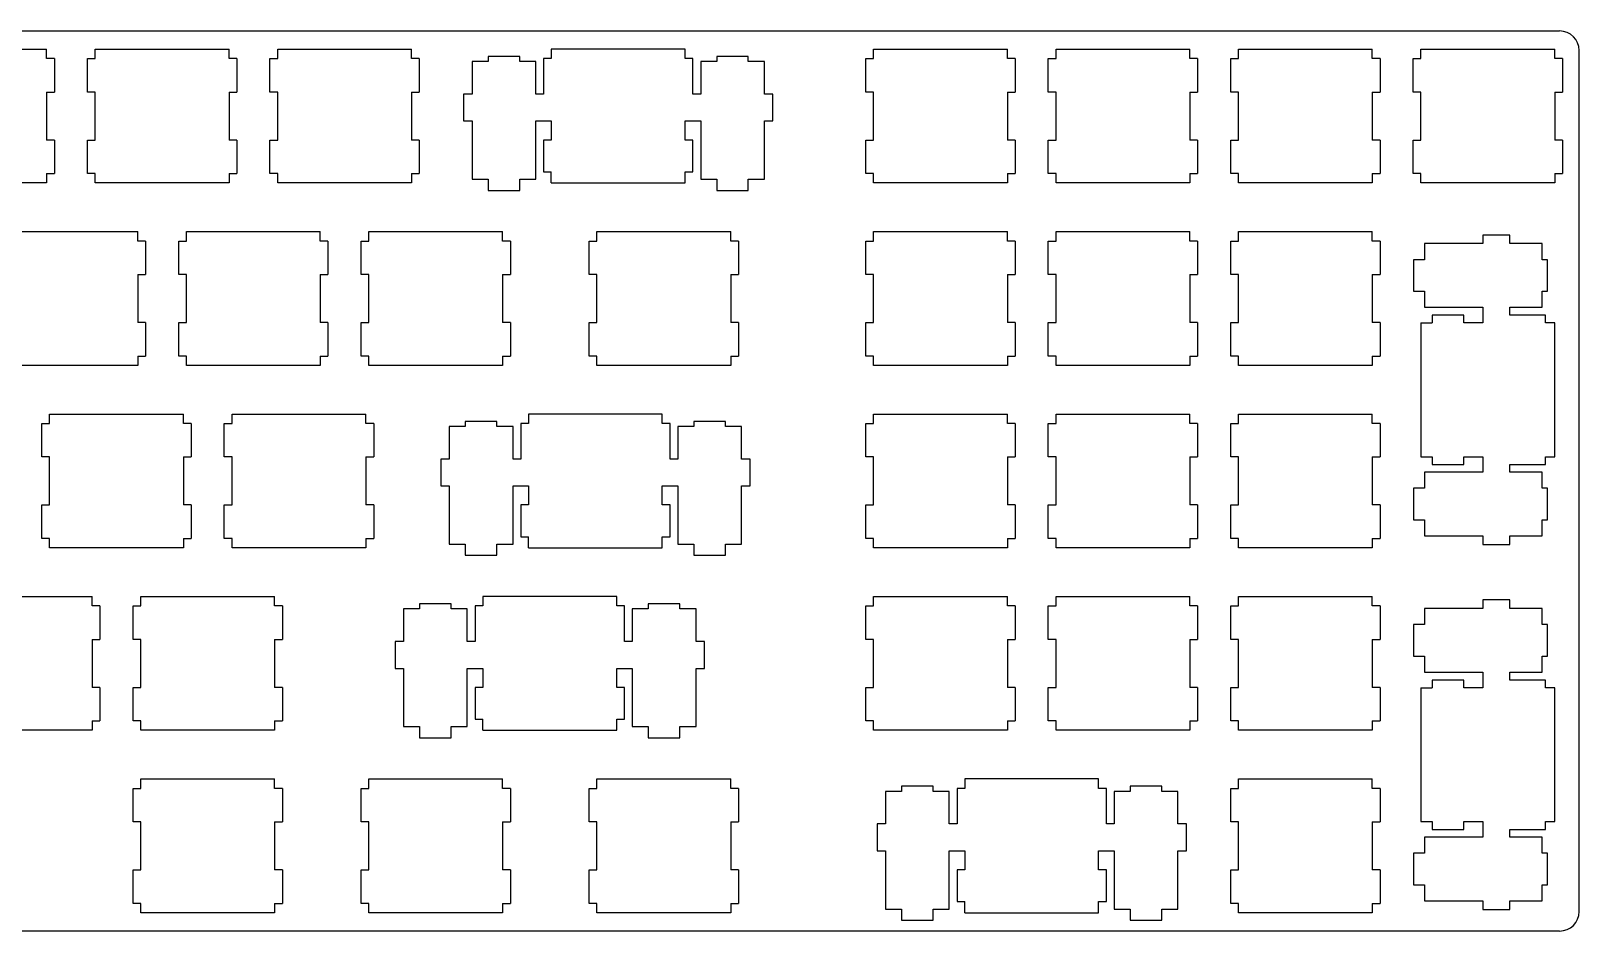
# Model space of a CAD drawing. Header units: millimetres. Extents: x -36 to 374, y 8 to 102.
# Drawn here: x 212.3 to 374, y 8.3 to 102.3 of the extents above; entities that cross this region are included whole.
import ezdxf

# ---------------------------------------------------------------- set-up
doc = ezdxf.new("R2010")
doc.units = ezdxf.units.MM
doc.layers.get('0').update_dxf_attribs({"true_color": 0xffffff})

msp = doc.modelspace()

# ---------------------------------------------------------------- linework, layer by layer
for p, q in [((-34.46, 102.26), (371.95, 102.26)), ((280.63, 100.36), (266.66, 100.36)), ((266.66, 100.36), (266.66, 99.38)), ((280.63, 99.38), (280.63, 100.36)), ((260.06, 99.06), (258.38, 99.06)), ((258.38, 99.06), (258.38, 95.66)), ((260.06, 99.59), (260.06, 99.06)), ((263.36, 99.59), (260.06, 99.59)), ((263.36, 99.06), (263.36, 99.59)), ((265.04, 99.06), (263.36, 99.06)), ((265.04, 95.66), (265.04, 99.06)), ((266.66, 99.38), (265.85, 99.38)), ((265.85, 99.38), (265.85, 95.66)), ((266.66, 99.38), (266.66, 99.38)), ((281.44, 99.38), (280.63, 99.38)), ((281.44, 95.66), (281.44, 99.38)), ((283.93, 99.06), (282.26, 99.06)), ((282.26, 99.06), (282.26, 95.66)), ((287.23, 99.59), (283.93, 99.59)), ((283.93, 99.59), (283.93, 99.06)), ((287.23, 99.06), (287.23, 99.59)), ((288.91, 99.06), (287.23, 99.06)), ((288.91, 95.66), (288.91, 99.06)), ((258.38, 95.66), (257.49, 95.66)), ((257.49, 95.66), (257.49, 92.86)), ((265.85, 95.66), (265.04, 95.66)), ((282.26, 95.66), (281.44, 95.66)), ((289.8, 95.66), (288.91, 95.66)), ((289.8, 92.86), (289.8, 95.66)), ((257.49, 92.86), (258.38, 92.86)), ((258.38, 92.86), (258.38, 86.77)), ((265.04, 86.77), (265.04, 92.86)), ((265.04, 92.86), (266.66, 92.86)), ((266.66, 92.86), (266.66, 90.87)), ((280.63, 90.87), (280.63, 92.86)), ((280.63, 92.86), (282.26, 92.86)), ((282.26, 92.86), (282.26, 86.77)), ((288.91, 86.77), (288.91, 92.86)), ((288.91, 92.86), (289.8, 92.86)), ((266.66, 90.87), (265.85, 90.87)), ((265.85, 90.87), (265.85, 87.55)), ((281.44, 90.87), (280.63, 90.87)), ((281.44, 87.55), (281.44, 90.87)), ((265.85, 87.55), (266.66, 87.55)), ((266.66, 86.39), (266.66, 87.55)), ((280.63, 86.39), (280.63, 87.55)), ((280.63, 87.55), (281.44, 87.55)), ((258.38, 86.77), (260.06, 86.77)), ((260.06, 86.77), (260.06, 85.62)), ((263.36, 85.62), (263.36, 86.77)), ((263.36, 86.77), (265.04, 86.77)), ((266.66, 86.39), (280.63, 86.39)), ((282.26, 86.77), (282.26, 86.77)), ((282.26, 86.77), (283.93, 86.77)), ((283.93, 86.77), (283.93, 85.62)), ((287.23, 85.62), (287.23, 86.77)), ((287.23, 86.77), (288.91, 86.77)), ((260.06, 85.62), (263.36, 85.62)), ((283.93, 85.62), (287.23, 85.62)), ((366.74, 80.95), (363.94, 80.95)), ((363.94, 80.95), (363.94, 80.06)), ((366.74, 80.06), (366.74, 80.95)), ((363.94, 80.06), (357.85, 80.06)), ((357.85, 80.06), (357.85, 78.38)), ((370.14, 80.06), (366.74, 80.06)), ((370.14, 78.38), (370.14, 80.06)), ((357.85, 78.38), (356.7, 78.38)), ((356.7, 78.38), (356.7, 75.08)), ((370.67, 78.38), (370.14, 78.38)), ((370.67, 75.08), (370.67, 78.38)), ((356.7, 75.08), (357.85, 75.08)), ((357.85, 75.08), (357.85, 73.41)), ((370.14, 73.41), (370.14, 75.08)), ((370.14, 75.08), (370.67, 75.08)), ((357.85, 73.41), (363.94, 73.41)), ((363.94, 73.41), (363.94, 71.78)), ((366.74, 72.59), (366.74, 73.41)), ((366.74, 73.41), (370.14, 73.41)), ((357.47, 71.78), (358.63, 71.78)), ((357.47, 71.78), (357.47, 57.81)), ((361.95, 72.59), (358.63, 72.59)), ((358.63, 72.59), (358.63, 71.78)), ((361.95, 71.78), (361.95, 72.59)), ((363.94, 71.78), (361.95, 71.78)), ((370.46, 72.59), (366.74, 72.59)), ((370.46, 71.78), (370.46, 72.59)), ((371.44, 71.78), (370.46, 71.78)), ((370.46, 71.78), (370.46, 71.78)), ((371.44, 57.81), (371.44, 71.78)), ((257.68, 61.49), (257.68, 60.96)), ((260.98, 61.49), (257.68, 61.49)), ((260.98, 60.96), (260.98, 61.49)), ((278.25, 62.26), (264.28, 62.26)), ((264.28, 62.26), (264.28, 61.28)), ((278.25, 61.28), (278.25, 62.26)), ((284.85, 61.49), (281.55, 61.49)), ((281.55, 61.49), (281.55, 60.96)), ((284.85, 60.96), (284.85, 61.49)), ((257.68, 60.96), (256, 60.96)), ((256, 60.96), (256, 57.56)), ((262.66, 60.96), (260.98, 60.96)), ((262.66, 57.56), (262.66, 60.96)), ((264.28, 61.28), (263.47, 61.28)), ((263.47, 61.28), (263.47, 57.56)), ((264.28, 61.28), (264.28, 61.28)), ((279.06, 61.28), (278.25, 61.28)), ((279.06, 57.56), (279.06, 61.28)), ((281.55, 60.96), (279.88, 60.96)), ((279.88, 60.96), (279.88, 57.56)), ((286.53, 60.96), (284.85, 60.96)), ((286.53, 57.56), (286.53, 60.96)), ((256, 57.56), (255.11, 57.56)), ((255.11, 57.56), (255.11, 54.76)), ((263.47, 57.56), (262.66, 57.56)), ((279.88, 57.56), (279.06, 57.56)), ((287.42, 57.56), (286.53, 57.56)), ((287.42, 54.76), (287.42, 57.56)), ((357.47, 57.81), (358.63, 57.81)), ((358.63, 57.81), (358.63, 57)), ((358.63, 57), (361.95, 57)), ((361.95, 57), (361.95, 57.81)), ((361.95, 57.81), (363.94, 57.81)), ((363.94, 57.81), (363.94, 56.19)), ((366.74, 56.19), (366.74, 57)), ((366.74, 57), (370.46, 57)), ((370.46, 57), (370.46, 57.81)), ((370.46, 57.81), (371.44, 57.81)), ((363.94, 56.19), (357.85, 56.19)), ((357.85, 56.19), (357.85, 56.19)), ((357.85, 56.19), (357.85, 54.51)), ((370.14, 56.19), (366.74, 56.19)), ((370.14, 54.51), (370.14, 56.19)), ((255.11, 54.76), (256, 54.76)), ((256, 54.76), (256, 48.67)), ((262.66, 48.67), (262.66, 54.76)), ((262.66, 54.76), (264.28, 54.76)), ((264.28, 54.76), (264.28, 52.77)), ((278.25, 52.77), (278.25, 54.76)), ((278.25, 54.76), (279.88, 54.76)), ((279.88, 54.76), (279.88, 48.67)), ((286.53, 48.67), (286.53, 54.76)), ((286.53, 54.76), (287.42, 54.76)), ((357.85, 54.51), (356.7, 54.51)), ((356.7, 54.51), (356.7, 51.21)), ((370.67, 54.51), (370.14, 54.51)), ((370.67, 51.21), (370.67, 54.51)), ((264.28, 52.77), (263.47, 52.77)), ((263.47, 52.77), (263.47, 49.45)), ((279.06, 52.77), (278.25, 52.77)), ((279.06, 49.45), (279.06, 52.77)), ((356.7, 51.21), (357.85, 51.21)), ((357.85, 51.21), (357.85, 49.53)), ((370.14, 49.53), (370.14, 51.21)), ((370.14, 51.21), (370.67, 51.21)), ((256, 48.67), (257.68, 48.67)), ((257.68, 48.67), (257.68, 47.52)), ((260.98, 47.52), (260.98, 48.67)), ((260.98, 48.67), (262.66, 48.67)), ((263.47, 49.45), (264.28, 49.45)), ((264.28, 48.29), (264.28, 49.45)), ((278.25, 48.29), (278.25, 49.45)), ((278.25, 49.45), (279.06, 49.45)), ((279.88, 48.67), (279.88, 48.67)), ((279.88, 48.67), (281.55, 48.67)), ((281.55, 48.67), (281.55, 47.52)), ((284.85, 47.52), (284.85, 48.67)), ((284.85, 48.67), (286.53, 48.67)), ((357.85, 49.53), (363.94, 49.53)), ((363.94, 49.53), (363.94, 48.64)), ((363.94, 48.64), (366.74, 48.64)), ((366.74, 48.64), (366.74, 49.53)), ((366.74, 49.53), (370.14, 49.53)), ((257.68, 47.52), (260.98, 47.52)), ((264.28, 48.29), (278.25, 48.29)), ((281.55, 47.52), (284.85, 47.52)), ((252.91, 42.44), (252.91, 41.91)), ((256.22, 42.44), (252.91, 42.44)), ((256.22, 41.91), (256.22, 42.44)), ((259.52, 42.23), (258.71, 42.23)), ((258.71, 42.23), (258.71, 38.51)), ((273.49, 43.21), (259.52, 43.21)), ((259.52, 43.21), (259.52, 42.23)), ((259.52, 42.23), (259.52, 42.23)), ((273.49, 42.23), (273.49, 43.21)), ((274.3, 42.23), (273.49, 42.23)), ((274.3, 38.51), (274.3, 42.23)), ((280.09, 42.44), (276.79, 42.44)), ((276.79, 42.44), (276.79, 41.91)), ((280.09, 41.91), (280.09, 42.44)), ((366.74, 42.85), (363.94, 42.85)), ((363.94, 42.85), (363.94, 41.96)), ((366.74, 41.96), (366.74, 42.85)), ((252.91, 41.91), (251.24, 41.91)), ((251.24, 41.91), (251.24, 38.51)), ((257.89, 41.91), (256.22, 41.91)), ((257.89, 38.51), (257.89, 41.91)), ((276.79, 41.91), (275.11, 41.91)), ((275.11, 41.91), (275.11, 38.51)), ((281.77, 41.91), (280.09, 41.91)), ((281.77, 38.51), (281.77, 41.91)), ((363.94, 41.96), (357.85, 41.96)), ((357.85, 41.96), (357.85, 40.28)), ((370.14, 41.96), (366.74, 41.96)), ((370.14, 40.28), (370.14, 41.96)), ((357.85, 40.28), (356.7, 40.28)), ((356.7, 40.28), (356.7, 36.98)), ((370.67, 40.28), (370.14, 40.28)), ((370.67, 36.98), (370.67, 40.28)), ((251.24, 38.51), (250.35, 38.51)), ((250.35, 38.51), (250.35, 35.71)), ((258.71, 38.51), (257.89, 38.51)), ((275.11, 38.51), (274.3, 38.51)), ((282.66, 38.51), (281.77, 38.51)), ((282.66, 35.71), (282.66, 38.51)), ((250.35, 35.71), (251.24, 35.71)), ((251.24, 35.71), (251.24, 29.62)), ((257.89, 29.62), (257.89, 35.71)), ((257.89, 35.71), (259.52, 35.71)), ((259.52, 35.71), (259.52, 33.72)), ((273.49, 33.72), (273.49, 35.71)), ((273.49, 35.71), (275.11, 35.71)), ((275.11, 35.71), (275.11, 29.62)), ((281.77, 29.62), (281.77, 35.71)), ((281.77, 35.71), (282.66, 35.71)), ((356.7, 36.98), (357.85, 36.98)), ((357.85, 36.98), (357.85, 35.31)), ((370.14, 35.31), (370.14, 36.98)), ((370.14, 36.98), (370.67, 36.98)), ((357.85, 35.31), (363.94, 35.31)), ((361.95, 34.49), (358.63, 34.49)), ((358.63, 34.49), (358.63, 33.68)), ((361.95, 33.68), (361.95, 34.49)), ((363.94, 35.31), (363.94, 33.68)), ((366.74, 34.49), (366.74, 35.31)), ((366.74, 35.31), (370.14, 35.31)), ((370.46, 34.49), (366.74, 34.49)), ((370.46, 33.68), (370.46, 34.49)), ((259.52, 33.72), (258.71, 33.72)), ((258.71, 33.72), (258.71, 30.4)), ((274.3, 33.72), (273.49, 33.72)), ((274.3, 30.4), (274.3, 33.72)), ((357.47, 33.68), (358.63, 33.68)), ((357.47, 33.68), (357.47, 19.71)), ((363.94, 33.68), (361.95, 33.68)), ((371.44, 33.68), (370.46, 33.68)), ((370.46, 33.68), (370.46, 33.68)), ((371.44, 19.71), (371.44, 33.68)), ((251.24, 29.62), (252.91, 29.62)), ((252.91, 29.62), (252.91, 28.47)), ((256.22, 28.47), (256.22, 29.62)), ((256.22, 29.62), (257.89, 29.62)), ((258.71, 30.4), (259.52, 30.4)), ((259.52, 29.24), (259.52, 30.4)), ((259.52, 29.24), (273.49, 29.24)), ((273.49, 29.24), (273.49, 30.4)), ((273.49, 30.4), (274.3, 30.4)), ((275.11, 29.62), (275.11, 29.62)), ((275.11, 29.62), (276.79, 29.62)), ((276.79, 29.62), (276.79, 28.47)), ((280.09, 28.47), (280.09, 29.62)), ((280.09, 29.62), (281.77, 29.62)), ((252.91, 28.47), (256.22, 28.47)), ((276.79, 28.47), (280.09, 28.47)), ((303.24, 22.86), (301.56, 22.86)), ((301.56, 22.86), (301.56, 19.46)), ((303.24, 23.39), (303.24, 22.86)), ((306.54, 23.39), (303.24, 23.39)), ((306.54, 22.86), (306.54, 23.39)), ((308.22, 22.86), (306.54, 22.86)), ((308.22, 19.46), (308.22, 22.86)), ((309.84, 23.18), (309.03, 23.18)), ((309.03, 23.18), (309.03, 19.46)), ((323.81, 24.16), (309.84, 24.16)), ((309.84, 24.16), (309.84, 23.18)), ((309.84, 23.18), (309.84, 23.18)), ((323.81, 23.18), (323.81, 24.16)), ((324.62, 23.18), (323.81, 23.18)), ((324.62, 19.46), (324.62, 23.18)), ((327.11, 22.86), (325.44, 22.86)), ((325.44, 22.86), (325.44, 19.46)), ((330.41, 23.39), (327.11, 23.39)), ((327.11, 23.39), (327.11, 22.86)), ((330.41, 22.86), (330.41, 23.39)), ((332.09, 22.86), (330.41, 22.86)), ((332.09, 19.46), (332.09, 22.86)), ((301.56, 19.46), (300.67, 19.46)), ((300.67, 19.46), (300.67, 16.66)), ((309.03, 19.46), (308.22, 19.46)), ((325.44, 19.46), (324.62, 19.46)), ((332.98, 19.46), (332.09, 19.46)), ((332.98, 16.66), (332.98, 19.46)), ((357.47, 19.71), (358.63, 19.71)), ((358.63, 19.71), (358.63, 18.9)), ((361.95, 18.9), (361.95, 19.71)), ((361.95, 19.71), (363.94, 19.71)), ((363.94, 19.71), (363.94, 18.09)), ((370.46, 18.9), (370.46, 19.71)), ((370.46, 19.71), (371.44, 19.71)), ((363.94, 18.09), (357.85, 18.09)), ((357.85, 18.09), (357.85, 18.09)), ((357.85, 18.09), (357.85, 16.41)), ((358.63, 18.9), (361.95, 18.9)), ((366.74, 18.09), (366.74, 18.9)), ((366.74, 18.9), (370.46, 18.9)), ((370.14, 18.09), (366.74, 18.09)), ((370.14, 16.41), (370.14, 18.09)), ((300.67, 16.66), (301.56, 16.66)), ((301.56, 16.66), (301.56, 10.57)), ((308.22, 10.57), (308.22, 16.66)), ((308.22, 16.66), (309.84, 16.66)), ((309.84, 16.66), (309.84, 14.67)), ((323.81, 14.67), (323.81, 16.66)), ((323.81, 16.66), (325.44, 16.66)), ((325.44, 16.66), (325.44, 10.57)), ((332.09, 10.57), (332.09, 16.66)), ((332.09, 16.66), (332.98, 16.66)), ((357.85, 16.41), (356.7, 16.41)), ((356.7, 16.41), (356.7, 13.11)), ((370.67, 16.41), (370.14, 16.41)), ((370.67, 13.11), (370.67, 16.41)), ((309.84, 14.67), (309.03, 14.67)), ((309.03, 14.67), (309.03, 11.35)), ((324.62, 14.67), (323.81, 14.67)), ((324.62, 11.35), (324.62, 14.67)), ((356.7, 13.11), (357.85, 13.11)), ((357.85, 13.11), (357.85, 11.43)), ((370.14, 11.43), (370.14, 13.11)), ((370.14, 13.11), (370.67, 13.11)), ((309.03, 11.35), (309.84, 11.35)), ((309.84, 10.19), (309.84, 11.35)), ((323.81, 10.19), (323.81, 11.35)), ((323.81, 11.35), (324.62, 11.35)), ((357.85, 11.43), (363.94, 11.43)), ((363.94, 11.43), (363.94, 10.54)), ((366.74, 10.54), (366.74, 11.43)), ((366.74, 11.43), (370.14, 11.43)), ((301.56, 10.57), (303.24, 10.57)), ((303.24, 10.57), (303.24, 9.42)), ((306.54, 9.42), (306.54, 10.57)), ((306.54, 10.57), (308.22, 10.57)), ((309.84, 10.19), (323.81, 10.19)), ((325.44, 10.57), (325.44, 10.57)), ((325.44, 10.57), (327.11, 10.57)), ((327.11, 10.57), (327.11, 9.42)), ((330.41, 9.42), (330.41, 10.57)), ((330.41, 10.57), (332.09, 10.57)), ((363.94, 10.54), (366.74, 10.54)), ((371.95, 8.28), (-34.46, 8.28)), ((303.24, 9.42), (306.54, 9.42)), ((327.11, 9.42), (330.41, 9.42))]:
    msp.add_line(p, q)
at = {"color": 7, "true_color": 0xffffff}
for p, q in [((199.99, 100.36), (213.96, 100.36)), ((213.96, 99.38), (213.96, 100.36)), ((219.04, 99.38), (219.04, 100.36)), ((219.04, 100.36), (233.01, 100.36)), ((233.01, 99.38), (233.01, 100.36)), ((238.09, 99.38), (238.09, 100.36)), ((238.09, 100.36), (252.06, 100.36)), ((252.06, 99.38), (252.06, 100.36)), ((300.32, 100.36), (314.29, 100.36)), ((300.32, 99.38), (300.32, 100.36)), ((314.29, 99.38), (314.29, 100.36)), ((319.37, 100.36), (333.34, 100.36)), ((319.37, 99.38), (319.37, 100.36)), ((333.34, 99.38), (333.34, 100.36)), ((338.42, 100.36), (352.39, 100.36)), ((338.42, 99.38), (338.42, 100.36)), ((352.39, 99.38), (352.39, 100.36)), ((357.47, 100.36), (371.44, 100.36)), ((357.47, 99.38), (357.47, 100.36)), ((371.44, 99.38), (371.44, 100.36)), ((373.98, 10.31), (373.98, 100.23)), ((214.77, 99.38), (213.96, 99.38)), ((214.77, 99.38), (214.77, 95.88)), ((218.22, 99.38), (219.04, 99.38)), ((218.22, 95.88), (218.22, 99.38)), ((233.82, 99.38), (233.01, 99.38)), ((233.82, 99.38), (233.82, 95.88)), ((237.27, 99.38), (238.09, 99.38)), ((237.27, 95.88), (237.27, 99.38)), ((252.87, 99.38), (252.06, 99.38)), ((252.87, 99.38), (252.87, 95.88)), ((299.5, 95.88), (299.5, 99.38)), ((299.5, 99.38), (300.32, 99.38)), ((315.1, 99.38), (314.29, 99.38)), ((315.1, 99.38), (315.1, 95.88)), ((318.55, 95.88), (318.55, 99.38)), ((318.55, 99.38), (319.37, 99.38)), ((334.15, 99.38), (333.34, 99.38)), ((334.15, 99.38), (334.15, 95.88)), ((337.6, 95.88), (337.6, 99.38)), ((337.6, 99.38), (338.42, 99.38)), ((353.2, 99.38), (352.39, 99.38)), ((353.2, 99.38), (353.2, 95.88)), ((356.65, 95.88), (356.65, 99.38)), ((356.65, 99.38), (357.47, 99.38)), ((372.25, 99.38), (371.44, 99.38)), ((372.25, 99.38), (372.25, 95.88)), ((213.96, 95.88), (214.77, 95.88)), ((213.96, 95.88), (213.96, 90.87)), ((219.04, 95.88), (218.22, 95.88)), ((219.04, 90.87), (219.04, 95.88)), ((233.01, 95.88), (233.82, 95.88)), ((233.01, 95.88), (233.01, 90.87)), ((238.09, 95.88), (237.27, 95.88)), ((238.09, 90.87), (238.09, 95.88)), ((252.06, 95.88), (252.87, 95.88)), ((252.06, 95.88), (252.06, 90.87)), ((300.32, 95.88), (299.5, 95.88)), ((300.32, 90.87), (300.32, 95.88)), ((314.29, 95.88), (314.29, 90.87)), ((314.29, 95.88), (315.1, 95.88)), ((319.37, 95.88), (318.55, 95.88)), ((319.37, 90.87), (319.37, 95.88)), ((333.34, 95.88), (333.34, 90.87)), ((333.34, 95.88), (334.15, 95.88)), ((338.42, 95.88), (337.6, 95.88)), ((338.42, 90.87), (338.42, 95.88)), ((352.39, 95.88), (352.39, 90.87)), ((352.39, 95.88), (353.2, 95.88)), ((357.47, 95.88), (356.65, 95.88)), ((357.47, 90.87), (357.47, 95.88)), ((371.44, 95.88), (371.44, 90.87)), ((371.44, 95.88), (372.25, 95.88)), ((214.77, 90.87), (213.96, 90.87)), ((214.77, 90.87), (214.77, 87.37)), ((218.22, 90.87), (219.04, 90.87)), ((218.22, 87.37), (218.22, 90.87)), ((233.82, 90.87), (233.01, 90.87)), ((233.82, 90.87), (233.82, 87.37)), ((237.27, 90.87), (238.09, 90.87)), ((237.27, 87.37), (237.27, 90.87)), ((252.87, 90.87), (252.06, 90.87)), ((252.87, 90.87), (252.87, 87.37)), ((299.5, 87.37), (299.5, 90.87)), ((299.5, 90.87), (300.32, 90.87)), ((315.1, 90.87), (314.29, 90.87)), ((315.1, 90.87), (315.1, 87.37)), ((318.55, 87.37), (318.55, 90.87)), ((318.55, 90.87), (319.37, 90.87)), ((334.15, 90.87), (333.34, 90.87)), ((334.15, 90.87), (334.15, 87.37)), ((337.6, 87.37), (337.6, 90.87)), ((337.6, 90.87), (338.42, 90.87)), ((353.2, 90.87), (352.39, 90.87)), ((353.2, 90.87), (353.2, 87.37)), ((356.65, 87.37), (356.65, 90.87)), ((356.65, 90.87), (357.47, 90.87)), ((372.25, 90.87), (371.44, 90.87)), ((372.25, 90.87), (372.25, 87.37)), ((213.96, 87.37), (213.96, 86.39)), ((213.96, 87.37), (214.77, 87.37)), ((219.04, 87.37), (218.22, 87.37)), ((219.04, 86.39), (219.04, 87.37)), ((233.01, 87.37), (233.01, 86.39)), ((233.01, 87.37), (233.82, 87.37)), ((238.09, 87.37), (237.27, 87.37)), ((238.09, 86.39), (238.09, 87.37)), ((252.06, 87.37), (252.06, 86.39)), ((252.06, 87.37), (252.87, 87.37)), ((300.32, 87.37), (299.5, 87.37)), ((300.32, 86.39), (300.32, 87.37)), ((314.29, 87.37), (315.1, 87.37)), ((314.29, 87.37), (314.29, 86.39)), ((319.37, 87.37), (318.55, 87.37)), ((319.37, 86.39), (319.37, 87.37)), ((333.34, 87.37), (334.15, 87.37)), ((333.34, 87.37), (333.34, 86.39)), ((338.42, 87.37), (337.6, 87.37)), ((338.42, 86.39), (338.42, 87.37)), ((352.39, 87.37), (353.2, 87.37)), ((352.39, 87.37), (352.39, 86.39)), ((357.47, 87.37), (356.65, 87.37)), ((357.47, 86.39), (357.47, 87.37)), ((371.44, 87.37), (372.25, 87.37)), ((371.44, 87.37), (371.44, 86.39)), ((213.96, 86.39), (199.99, 86.39)), ((233.01, 86.39), (219.04, 86.39)), ((252.06, 86.39), (238.09, 86.39)), ((314.29, 86.39), (300.32, 86.39)), ((333.34, 86.39), (319.37, 86.39)), ((352.39, 86.39), (338.42, 86.39)), ((371.44, 86.39), (357.47, 86.39)), ((209.51, 81.31), (223.48, 81.31)), ((223.48, 80.33), (223.48, 81.31)), ((228.56, 80.33), (228.56, 81.31)), ((228.56, 81.31), (242.53, 81.31)), ((242.53, 80.33), (242.53, 81.31)), ((247.61, 80.33), (247.61, 81.31)), ((247.61, 81.31), (261.58, 81.31)), ((261.58, 80.33), (261.58, 81.31)), ((271.42, 80.33), (271.42, 81.31)), ((271.42, 81.31), (285.39, 81.31)), ((285.39, 80.33), (285.39, 81.31)), ((300.32, 80.33), (300.32, 81.31)), ((300.32, 81.31), (314.29, 81.31)), ((314.29, 80.33), (314.29, 81.31)), ((319.37, 80.33), (319.37, 81.31)), ((319.37, 81.31), (333.34, 81.31)), ((333.34, 80.33), (333.34, 81.31)), ((338.42, 80.33), (338.42, 81.31)), ((338.42, 81.31), (352.39, 81.31)), ((352.39, 80.33), (352.39, 81.31)), ((224.29, 80.33), (223.48, 80.33)), ((224.29, 80.33), (224.29, 76.83)), ((227.75, 80.33), (228.56, 80.33)), ((227.75, 76.83), (227.75, 80.33)), ((243.34, 80.33), (242.53, 80.33)), ((243.34, 80.33), (243.34, 76.83)), ((246.8, 80.33), (247.61, 80.33)), ((246.8, 76.83), (246.8, 80.33)), ((262.39, 80.33), (261.58, 80.33)), ((262.39, 80.33), (262.39, 76.83)), ((270.61, 80.33), (271.42, 80.33)), ((270.61, 76.83), (270.61, 80.33)), ((286.21, 80.33), (285.39, 80.33)), ((286.21, 80.33), (286.21, 76.83)), ((299.5, 80.33), (300.32, 80.33)), ((299.5, 76.83), (299.5, 80.33)), ((315.1, 80.33), (314.29, 80.33)), ((315.1, 80.33), (315.1, 76.83)), ((318.55, 80.33), (319.37, 80.33)), ((318.55, 76.83), (318.55, 80.33)), ((334.15, 80.33), (333.34, 80.33)), ((334.15, 80.33), (334.15, 76.83)), ((337.6, 80.33), (338.42, 80.33)), ((337.6, 76.83), (337.6, 80.33)), ((353.2, 80.33), (352.39, 80.33)), ((353.2, 80.33), (353.2, 76.83)), ((223.48, 76.83), (224.29, 76.83)), ((223.48, 76.83), (223.48, 71.82)), ((228.56, 76.83), (227.75, 76.83)), ((228.56, 71.82), (228.56, 76.83)), ((242.53, 76.83), (243.34, 76.83)), ((242.53, 76.83), (242.53, 71.82)), ((247.61, 76.83), (246.8, 76.83)), ((247.61, 71.82), (247.61, 76.83)), ((261.58, 76.83), (262.39, 76.83)), ((261.58, 76.83), (261.58, 71.82)), ((271.42, 76.83), (270.61, 76.83)), ((271.42, 71.82), (271.42, 76.83)), ((285.39, 76.83), (286.21, 76.83)), ((285.39, 76.83), (285.39, 71.82)), ((300.32, 76.83), (299.5, 76.83)), ((300.32, 71.82), (300.32, 76.83)), ((314.29, 76.83), (314.29, 71.82)), ((314.29, 76.83), (315.1, 76.83)), ((319.37, 76.83), (318.55, 76.83)), ((319.37, 71.82), (319.37, 76.83)), ((333.34, 76.83), (333.34, 71.82)), ((333.34, 76.83), (334.15, 76.83)), ((338.42, 76.83), (337.6, 76.83)), ((338.42, 71.82), (338.42, 76.83)), ((352.39, 76.83), (352.39, 71.82)), ((352.39, 76.83), (353.2, 76.83)), ((224.29, 71.82), (223.48, 71.82)), ((224.29, 71.82), (224.29, 68.32)), ((227.75, 71.82), (228.56, 71.82)), ((227.75, 68.32), (227.75, 71.82)), ((243.34, 71.82), (242.53, 71.82)), ((243.34, 71.82), (243.34, 68.32)), ((246.8, 71.82), (247.61, 71.82)), ((246.8, 68.32), (246.8, 71.82)), ((262.39, 71.82), (261.58, 71.82)), ((262.39, 71.82), (262.39, 68.32)), ((270.61, 71.82), (271.42, 71.82)), ((270.61, 68.32), (270.61, 71.82)), ((286.21, 71.82), (285.39, 71.82)), ((286.21, 71.82), (286.21, 68.32)), ((299.5, 71.82), (300.32, 71.82)), ((299.5, 68.32), (299.5, 71.82)), ((315.1, 71.82), (314.29, 71.82)), ((315.1, 71.82), (315.1, 68.32)), ((318.55, 71.82), (319.37, 71.82)), ((318.55, 68.32), (318.55, 71.82)), ((334.15, 71.82), (333.34, 71.82)), ((334.15, 71.82), (334.15, 68.32)), ((337.6, 71.82), (338.42, 71.82)), ((337.6, 68.32), (337.6, 71.82)), ((353.2, 71.82), (352.39, 71.82)), ((353.2, 71.82), (353.2, 68.32)), ((223.48, 68.32), (223.48, 67.34)), ((223.48, 68.32), (224.29, 68.32)), ((228.56, 68.32), (227.75, 68.32)), ((228.56, 67.34), (228.56, 68.32)), ((242.53, 68.32), (242.53, 67.34)), ((242.53, 68.32), (243.34, 68.32)), ((247.61, 68.32), (246.8, 68.32)), ((247.61, 67.34), (247.61, 68.32)), ((261.58, 68.32), (261.58, 67.34)), ((261.58, 68.32), (262.39, 68.32)), ((271.42, 68.32), (270.61, 68.32)), ((271.42, 67.34), (271.42, 68.32)), ((285.39, 68.32), (285.39, 67.34)), ((285.39, 68.32), (286.21, 68.32)), ((300.32, 68.32), (299.5, 68.32)), ((300.32, 67.34), (300.32, 68.32)), ((314.29, 68.32), (314.29, 67.34)), ((314.29, 68.32), (315.1, 68.32)), ((319.37, 68.32), (318.55, 68.32)), ((319.37, 67.34), (319.37, 68.32)), ((333.34, 68.32), (333.34, 67.34)), ((333.34, 68.32), (334.15, 68.32)), ((338.42, 68.32), (337.6, 68.32)), ((338.42, 67.34), (338.42, 68.32)), ((352.39, 68.32), (352.39, 67.34)), ((352.39, 68.32), (353.2, 68.32)), ((223.48, 67.34), (209.51, 67.34)), ((242.53, 67.34), (228.56, 67.34)), ((261.58, 67.34), (247.61, 67.34)), ((285.39, 67.34), (271.42, 67.34)), ((314.29, 67.34), (300.32, 67.34)), ((333.34, 67.34), (319.37, 67.34)), ((352.39, 67.34), (338.42, 67.34)), ((214.27, 61.28), (214.27, 62.26)), ((214.27, 62.26), (228.24, 62.26)), ((228.24, 61.28), (228.24, 62.26)), ((233.32, 61.28), (233.32, 62.26)), ((233.32, 62.26), (247.29, 62.26)), ((247.29, 61.28), (247.29, 62.26)), ((300.32, 61.28), (300.32, 62.26)), ((300.32, 62.26), (314.29, 62.26)), ((314.29, 61.28), (314.29, 62.26)), ((319.37, 61.28), (319.37, 62.26)), ((319.37, 62.26), (333.34, 62.26)), ((333.34, 61.28), (333.34, 62.26)), ((338.42, 61.28), (338.42, 62.26)), ((338.42, 62.26), (352.39, 62.26)), ((352.39, 61.28), (352.39, 62.26)), ((213.46, 61.28), (214.27, 61.28)), ((213.46, 57.78), (213.46, 61.28)), ((229.06, 61.28), (228.24, 61.28)), ((229.06, 61.28), (229.06, 57.78)), ((232.51, 61.28), (233.32, 61.28)), ((232.51, 57.78), (232.51, 61.28)), ((248.11, 61.28), (247.29, 61.28)), ((248.11, 61.28), (248.11, 57.78)), ((299.5, 61.28), (300.32, 61.28)), ((299.5, 57.78), (299.5, 61.28)), ((315.1, 61.28), (314.29, 61.28)), ((315.1, 61.28), (315.1, 57.78)), ((318.55, 61.28), (319.37, 61.28)), ((318.55, 57.78), (318.55, 61.28)), ((334.15, 61.28), (333.34, 61.28)), ((334.15, 61.28), (334.15, 57.78)), ((337.6, 61.28), (338.42, 61.28)), ((337.6, 57.78), (337.6, 61.28)), ((353.2, 61.28), (352.39, 61.28)), ((353.2, 61.28), (353.2, 57.78)), ((214.27, 57.78), (213.46, 57.78)), ((214.27, 52.77), (214.27, 57.78)), ((228.24, 57.78), (229.06, 57.78)), ((228.24, 57.78), (228.24, 52.77)), ((233.32, 57.78), (232.51, 57.78)), ((233.32, 52.77), (233.32, 57.78)), ((247.29, 57.78), (248.11, 57.78)), ((247.29, 57.78), (247.29, 52.77)), ((300.32, 57.78), (299.5, 57.78)), ((300.32, 52.77), (300.32, 57.78)), ((314.29, 57.78), (314.29, 52.77)), ((314.29, 57.78), (315.1, 57.78)), ((319.37, 57.78), (318.55, 57.78)), ((319.37, 52.77), (319.37, 57.78)), ((333.34, 57.78), (333.34, 52.77)), ((333.34, 57.78), (334.15, 57.78)), ((338.42, 57.78), (337.6, 57.78)), ((338.42, 52.77), (338.42, 57.78)), ((352.39, 57.78), (352.39, 52.77)), ((352.39, 57.78), (353.2, 57.78)), ((213.46, 52.77), (214.27, 52.77)), ((213.46, 49.27), (213.46, 52.77)), ((229.06, 52.77), (228.24, 52.77)), ((229.06, 52.77), (229.06, 49.27)), ((232.51, 52.77), (233.32, 52.77)), ((232.51, 49.27), (232.51, 52.77)), ((248.11, 52.77), (247.29, 52.77)), ((248.11, 52.77), (248.11, 49.27)), ((299.5, 52.77), (300.32, 52.77)), ((299.5, 49.27), (299.5, 52.77)), ((315.1, 52.77), (314.29, 52.77)), ((315.1, 52.77), (315.1, 49.27)), ((318.55, 52.77), (319.37, 52.77)), ((318.55, 49.27), (318.55, 52.77)), ((334.15, 52.77), (333.34, 52.77)), ((334.15, 52.77), (334.15, 49.27)), ((337.6, 52.77), (338.42, 52.77)), ((337.6, 49.27), (337.6, 52.77)), ((353.2, 52.77), (352.39, 52.77)), ((353.2, 52.77), (353.2, 49.27)), ((214.27, 49.27), (213.46, 49.27)), ((214.27, 48.29), (214.27, 49.27)), ((228.24, 49.27), (228.24, 48.29)), ((228.24, 49.27), (229.06, 49.27)), ((233.32, 49.27), (232.51, 49.27)), ((233.32, 48.29), (233.32, 49.27)), ((247.29, 49.27), (247.29, 48.29)), ((247.29, 49.27), (248.11, 49.27)), ((300.32, 49.27), (299.5, 49.27)), ((300.32, 48.29), (300.32, 49.27)), ((314.29, 49.27), (314.29, 48.29)), ((314.29, 49.27), (315.1, 49.27)), ((319.37, 49.27), (318.55, 49.27)), ((319.37, 48.29), (319.37, 49.27)), ((333.34, 49.27), (333.34, 48.29)), ((333.34, 49.27), (334.15, 49.27)), ((338.42, 49.27), (337.6, 49.27)), ((338.42, 48.29), (338.42, 49.27)), ((352.39, 49.27), (352.39, 48.29)), ((352.39, 49.27), (353.2, 49.27)), ((228.24, 48.29), (214.27, 48.29)), ((247.29, 48.29), (233.32, 48.29)), ((314.29, 48.29), (300.32, 48.29)), ((333.34, 48.29), (319.37, 48.29)), ((352.39, 48.29), (338.42, 48.29)), ((204.75, 43.21), (218.72, 43.21)), ((218.72, 42.23), (218.72, 43.21)), ((219.53, 42.23), (218.72, 42.23)), ((219.53, 42.23), (219.53, 38.73)), ((222.99, 42.23), (223.8, 42.23)), ((222.99, 38.73), (222.99, 42.23)), ((223.8, 42.23), (223.8, 43.21)), ((223.8, 43.21), (237.77, 43.21)), ((237.77, 42.23), (237.77, 43.21)), ((238.58, 42.23), (237.77, 42.23)), ((238.58, 42.23), (238.58, 38.73)), ((299.5, 42.23), (300.32, 42.23)), ((299.5, 38.73), (299.5, 42.23)), ((300.32, 42.23), (300.32, 43.21)), ((300.32, 43.21), (314.29, 43.21)), ((314.29, 42.23), (314.29, 43.21)), ((315.1, 42.23), (314.29, 42.23)), ((315.1, 42.23), (315.1, 38.73)), ((318.55, 42.23), (319.37, 42.23)), ((318.55, 38.73), (318.55, 42.23)), ((319.37, 42.23), (319.37, 43.21)), ((319.37, 43.21), (333.34, 43.21)), ((333.34, 42.23), (333.34, 43.21)), ((334.15, 42.23), (333.34, 42.23)), ((334.15, 42.23), (334.15, 38.73)), ((337.6, 42.23), (338.42, 42.23)), ((337.6, 38.73), (337.6, 42.23)), ((338.42, 42.23), (338.42, 43.21)), ((338.42, 43.21), (352.39, 43.21)), ((352.39, 42.23), (352.39, 43.21)), ((353.2, 42.23), (352.39, 42.23)), ((353.2, 42.23), (353.2, 38.73)), ((218.72, 38.73), (219.53, 38.73)), ((218.72, 38.73), (218.72, 33.72)), ((223.8, 38.73), (222.99, 38.73)), ((223.8, 33.72), (223.8, 38.73)), ((237.77, 38.73), (238.58, 38.73)), ((237.77, 38.73), (237.77, 33.72)), ((300.32, 38.73), (299.5, 38.73)), ((300.32, 33.72), (300.32, 38.73)), ((314.29, 38.73), (314.29, 33.72)), ((314.29, 38.73), (315.1, 38.73)), ((319.37, 38.73), (318.55, 38.73)), ((319.37, 33.72), (319.37, 38.73)), ((333.34, 38.73), (333.34, 33.72)), ((333.34, 38.73), (334.15, 38.73)), ((338.42, 38.73), (337.6, 38.73)), ((338.42, 33.72), (338.42, 38.73)), ((352.39, 38.73), (352.39, 33.72)), ((352.39, 38.73), (353.2, 38.73)), ((219.53, 33.72), (218.72, 33.72)), ((219.53, 33.72), (219.53, 30.22)), ((222.99, 33.72), (223.8, 33.72)), ((222.99, 30.22), (222.99, 33.72)), ((238.58, 33.72), (237.77, 33.72)), ((238.58, 33.72), (238.58, 30.22)), ((299.5, 33.72), (300.32, 33.72)), ((299.5, 30.22), (299.5, 33.72)), ((315.1, 33.72), (314.29, 33.72)), ((315.1, 33.72), (315.1, 30.22)), ((318.55, 33.72), (319.37, 33.72)), ((318.55, 30.22), (318.55, 33.72)), ((334.15, 33.72), (333.34, 33.72)), ((334.15, 33.72), (334.15, 30.22)), ((337.6, 33.72), (338.42, 33.72)), ((337.6, 30.22), (337.6, 33.72)), ((353.2, 33.72), (352.39, 33.72)), ((353.2, 33.72), (353.2, 30.22)), ((218.72, 29.24), (204.75, 29.24)), ((218.72, 30.22), (218.72, 29.24)), ((218.72, 30.22), (219.53, 30.22)), ((223.8, 30.22), (222.99, 30.22)), ((223.8, 29.24), (223.8, 30.22)), ((237.77, 29.24), (223.8, 29.24)), ((237.77, 30.22), (237.77, 29.24)), ((237.77, 30.22), (238.58, 30.22)), ((300.32, 30.22), (299.5, 30.22)), ((300.32, 29.24), (300.32, 30.22)), ((314.29, 29.24), (300.32, 29.24)), ((314.29, 30.22), (314.29, 29.24)), ((314.29, 30.22), (315.1, 30.22)), ((319.37, 30.22), (318.55, 30.22)), ((319.37, 29.24), (319.37, 30.22)), ((333.34, 29.24), (319.37, 29.24)), ((333.34, 30.22), (333.34, 29.24)), ((333.34, 30.22), (334.15, 30.22)), ((338.42, 30.22), (337.6, 30.22)), ((338.42, 29.24), (338.42, 30.22)), ((352.39, 29.24), (338.42, 29.24)), ((352.39, 30.22), (352.39, 29.24)), ((352.39, 30.22), (353.2, 30.22)), ((222.99, 23.18), (223.8, 23.18)), ((222.99, 19.68), (222.99, 23.18)), ((223.8, 23.18), (223.8, 24.16)), ((223.8, 24.16), (237.77, 24.16)), ((237.77, 23.18), (237.77, 24.16)), ((238.58, 23.18), (237.77, 23.18)), ((238.58, 23.18), (238.58, 19.68)), ((246.8, 23.18), (247.61, 23.18)), ((246.8, 19.68), (246.8, 23.18)), ((247.61, 23.18), (247.61, 24.16)), ((247.61, 24.16), (261.58, 24.16)), ((261.58, 23.18), (261.58, 24.16)), ((262.39, 23.18), (261.58, 23.18)), ((262.39, 23.18), (262.39, 19.68)), ((270.61, 23.18), (271.42, 23.18)), ((270.61, 19.68), (270.61, 23.18)), ((271.42, 23.18), (271.42, 24.16)), ((271.42, 24.16), (285.39, 24.16)), ((285.39, 23.18), (285.39, 24.16)), ((286.21, 23.18), (285.39, 23.18)), ((286.21, 23.18), (286.21, 19.68)), ((337.6, 23.18), (338.42, 23.18)), ((337.6, 19.68), (337.6, 23.18)), ((338.42, 23.18), (338.42, 24.16)), ((338.42, 24.16), (352.39, 24.16)), ((352.39, 23.18), (352.39, 24.16)), ((353.2, 23.18), (352.39, 23.18)), ((353.2, 23.18), (353.2, 19.68)), ((223.8, 19.68), (222.99, 19.68)), ((223.8, 14.67), (223.8, 19.68)), ((237.77, 19.68), (238.58, 19.68)), ((237.77, 19.68), (237.77, 14.67)), ((247.61, 19.68), (246.8, 19.68)), ((247.61, 14.67), (247.61, 19.68)), ((261.58, 19.68), (262.39, 19.68)), ((261.58, 19.68), (261.58, 14.67)), ((271.42, 19.68), (270.61, 19.68)), ((271.42, 14.67), (271.42, 19.68)), ((285.39, 19.68), (286.21, 19.68)), ((285.39, 19.68), (285.39, 14.67)), ((338.42, 19.68), (337.6, 19.68)), ((338.42, 14.67), (338.42, 19.68)), ((352.39, 19.68), (352.39, 14.67)), ((352.39, 19.68), (353.2, 19.68)), ((222.99, 14.67), (223.8, 14.67)), ((222.99, 11.17), (222.99, 14.67)), ((238.58, 14.67), (237.77, 14.67)), ((238.58, 14.67), (238.58, 11.17)), ((246.8, 14.67), (247.61, 14.67)), ((246.8, 11.17), (246.8, 14.67)), ((262.39, 14.67), (261.58, 14.67)), ((262.39, 14.67), (262.39, 11.17)), ((270.61, 14.67), (271.42, 14.67)), ((270.61, 11.17), (270.61, 14.67)), ((286.21, 14.67), (285.39, 14.67)), ((286.21, 14.67), (286.21, 11.17)), ((337.6, 14.67), (338.42, 14.67)), ((337.6, 11.17), (337.6, 14.67)), ((353.2, 14.67), (352.39, 14.67)), ((353.2, 14.67), (353.2, 11.17)), ((223.8, 11.17), (222.99, 11.17)), ((223.8, 10.19), (223.8, 11.17)), ((237.77, 10.19), (223.8, 10.19)), ((237.77, 11.17), (237.77, 10.19)), ((237.77, 11.17), (238.58, 11.17)), ((247.61, 11.17), (246.8, 11.17)), ((247.61, 10.19), (247.61, 11.17)), ((261.58, 10.19), (247.61, 10.19)), ((261.58, 11.17), (261.58, 10.19)), ((261.58, 11.17), (262.39, 11.17)), ((271.42, 11.17), (270.61, 11.17)), ((271.42, 10.19), (271.42, 11.17)), ((285.39, 10.19), (271.42, 10.19)), ((285.39, 11.17), (285.39, 10.19)), ((285.39, 11.17), (286.21, 11.17)), ((338.42, 11.17), (337.6, 11.17)), ((338.42, 10.19), (338.42, 11.17)), ((352.39, 10.19), (338.42, 10.19)), ((352.39, 11.17), (352.39, 10.19)), ((352.39, 11.17), (353.2, 11.17))]:
    msp.add_line(p, q, dxfattribs=at)
for points in [[(265.04, 99.06), (265.04, 99.06)], [(282.26, 86.77), (282.26, 86.77)], [(370.14, 73.41), (370.14, 73.41)], [(262.66, 60.96), (262.66, 60.96)], [(357.85, 56.19), (357.85, 56.19)], [(279.88, 48.67), (279.88, 48.67)], [(257.89, 41.91), (257.89, 41.91)], [(370.14, 35.31), (370.14, 35.31)], [(275.11, 29.62), (275.11, 29.62)], [(308.22, 22.86), (308.22, 22.86)], [(357.85, 18.09), (357.85, 18.09)], [(325.44, 10.57), (325.44, 10.57)]]:
    msp.add_lwpolyline(points)
for centre, start, end in [((371.95, 100.23), 0, 90), ((371.95, 10.31), 270, 0)]:
    msp.add_arc(centre, 2.03, start, end, dxfattribs=at)

doc.saveas('drawing.dxf')
